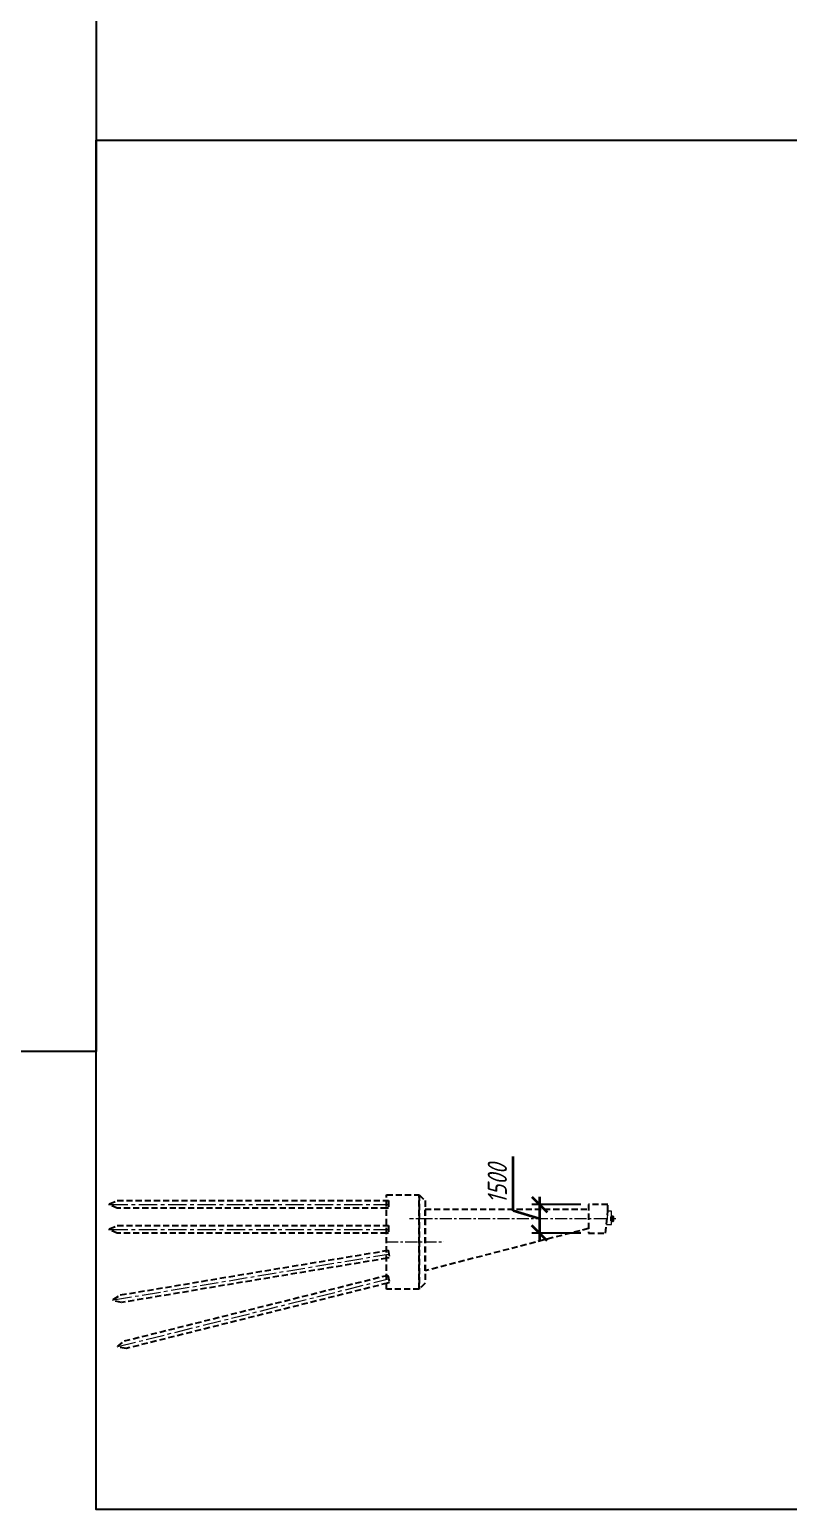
# Model space of a CAD drawing. Header units: millimetres. Extents: x 263685 to 14136308, y -2404013 to 2433772.
# Drawn here: x 7112215 to 7151663, y -96376 to -19421 of the extents above; entities that cross this region are included whole.
import ezdxf

# ---------------------------------------------------------------- set-up
doc = ezdxf.new("R2010")
doc.units = ezdxf.units.MM
for name, pattern in [('CENTER', [50.8, 31.75, -6.35, 6.35, -6.35]), ('DASHED', [7, 5, -2, 0]), ('невидимая', [9.525, 6.35, -3.175]), ('осевая', [2, 1.25, -0.25, 0.25, -0.25])]:
    doc.linetypes.add(name, pattern=pattern)
for name, color, linetype, lineweight in [('04_Невидимые', 3, 'Continuous', 13), ('1-Бетон', 106, 'Continuous', 35), ('1-Оси', 1, 'CENTER', 20), ('ИС_Ось', 3, 'осевая', 18)]:
    doc.layers.add(name, color=color, linetype=linetype, lineweight=lineweight)
doc.layers.add('ИС_Невидимая', color=4, linetype='невидимая')
doc.styles.add('0', font='isocpeur.ttf', dxfattribs={"width": 0.8, "oblique": 15})
doc.dimstyles.new('М400нов', dxfattribs={"dimscale": 400, "dimtxt": 2.5, "dimasz": 2, "dimexe": 1, "dimexo": 1, "dimgap": 0.8, "dimtad": 1, "dimdec": 0, "dimzin": 0, "dimdsep": 46, "dimtxsty": '0', "dimblk": 'OBLIQUE', "dimcen": 0.09, "dimdle": 1, "dimclrd": 256, "dimclre": 256, "dimclrt": 256, "dimadec": 4, "dimazin": 0, "dimtfac": 1, "dimtdec": 0, "dimtmove": 1, "dimatfit": 2, "dimfxl": 1, "dimtolj": 1, "dimtzin": 0, "dimlwd": -1, "dimarcsym": 0})

# ---------------------------------------------------------------- blocks, each defined once
blk = doc.blocks.new('*U1288')
at = {"layer": '1-Оси', "ltscale": 30, "transparency": 33554687}
blk.add_lwpolyline([(0, -7254), (0, 7254)], dxfattribs=at)
at = {"layer": 'ИС_Невидимая', "ltscale": 50}
blk.add_lwpolyline([(-200, 7146), (-200, 7254), (200, 7254), (200, 7146), (200, -6854), (30, -7254), (-30, -7254), (-200, -6854), (-200, 7146)], dxfattribs=at)
blk = doc.blocks.new('*U1289')
at = {"color": 0, "linetype": 'ByBlock', "lineweight": -2, "transparency": 16777216}
for p in [(0, 0), (1300, 0)]:
    blk.add_blockref('*U1288', p, dxfattribs=at)
blk = doc.blocks.new('*U1290')
at = {"layer": '1-Оси', "ltscale": 30, "transparency": 33554687}
blk.add_lwpolyline([(0, -7254), (0, 7254)], dxfattribs=at)
at = {"layer": 'ИС_Невидимая', "ltscale": 50}
blk.add_lwpolyline([(-200, 7146), (-200, 7254), (200, 7254), (200, 7146), (200, -6854), (30, -7254), (-30, -7254), (-200, -6854), (-200, 7146)], dxfattribs=at)
blk = doc.blocks.new('*U1291')
at = {"color": 0, "linetype": 'ByBlock', "lineweight": -2, "transparency": 16777216}
blk.add_blockref('*U1290', (0, 0), dxfattribs=at)
blk = doc.blocks.new('*U1292')
at = {"layer": '1-Оси', "ltscale": 30, "transparency": 33554687}
blk.add_lwpolyline([(0, -7254), (0, 7254)], dxfattribs=at)
at = {"layer": 'ИС_Невидимая', "ltscale": 50}
blk.add_lwpolyline([(-200, 7146), (-200, 7254), (200, 7254), (200, 7146), (200, -6854), (30, -7254), (-30, -7254), (-200, -6854), (-200, 7146)], dxfattribs=at)
blk = doc.blocks.new('*U1293')
at = {"color": 0, "linetype": 'ByBlock', "lineweight": -2, "transparency": 16777216}
blk.add_blockref('*U1292', (0, 0), dxfattribs=at)
blk = doc.blocks.new('_OBLIQUE')
at = {"color": 0, "linetype": 'ByBlock', "lineweight": -2}
blk.add_line((0.5, 0.5), (-0.5, -0.5), dxfattribs=at)
blk = doc.blocks.new('*D1294')
at = {"layer": '1-Бетон', "transparency": 16777216}
for p, q in [((7137349, -80854), (7137349, -78026)), ((7138729, -80118), (7138729, -82418)), ((7138729, -81268), (7137349, -80854))]:
    blk.add_line(p, q, dxfattribs=at)
at = {"layer": '1-Бетон', "lineweight": -2, "transparency": 16777216}
for p, q in [((7140874, -80518), (7138329, -80518)), ((7140874, -82018), (7138329, -82018))]:
    blk.add_line(p, q, dxfattribs=at)
at = {"layer": 'Defpoints', "color": 0, "transparency": 16777216}
for p in [(7141274, -80518), (7138729, -82018), (7141274, -82018)]:
    blk.add_point(p, dxfattribs=at)
at = {"layer": '1-Бетон', "transparency": 16777216, "xscale": 800, "yscale": 800, "zscale": 800}
for p, rotation in [((7138729, -80518), 90), ((7138729, -82018), 270)]:
    blk.add_blockref('_OBLIQUE', p, dxfattribs=dict(at, rotation=rotation))
at = {"layer": '1-Бетон', "transparency": 16777216, "insert": (7136529, -79440), "char_height": 1000, "attachment_point": 5, "rotation": 90, "style": '0'}
blk.add_mtext('\\A1;1500', dxfattribs=at)

msp = doc.modelspace()

# ---------------------------------------------------------------- linework, layer by layer
at = {"color": 1}
for points in [[(6546658.009, 91146.6249), (7115680.6605, 91146.6249), (7115680.6605, -72566.6945), (6546658.009, -72566.6945)], [(7115680.6605, -25167.9505), (7283328.9957, -25167.9505), (7283328.9957, -96376.447), (7115680.6605, -96376.447)]]:
    msp.add_lwpolyline(points, close=True, dxfattribs=at)
at = {"layer": '04_Невидимые', "color": 4, "linetype": 'DASHED', "ltscale": 500, "flags": 128}
msp.add_lwpolyline([(7142270.5464, -80867.4717), (7142201.7386, -81567.4612), (7142470.8563, -81567.4612), (7142470.8563, -80867.4761)], close=True, dxfattribs=at)
at = {"layer": '1-Бетон'}
for points in [[(7142470.8563, -81367.6035), (7142470.8563, -81167.6035), (7142522.8563, -81167.6035), (7142522.8563, -81367.6035)], [(7142522.8563, -81387.4752), (7142522.8563, -81147.4752), (7142542.8563, -81147.4752), (7142542.8563, -81387.4752)]]:
    msp.add_lwpolyline(points, close=True, dxfattribs=at)
at = {"layer": 'ИС_Невидимая', "ltscale": 50}
for points in [[(7130773.6502, -84916.6775), (7130773.6502, -80016.6355), (7132473.6502, -80016.9912), (7132473.6502, -84917.0332)], [(7132473.6502, -84917.0332), (7132473.6502, -80016.9912), (7132773.6464, -80316.6355), (7132773.6502, -84617.0332)], [(7142157.4817, -82017.6913), (7142270.5464, -80867.4717), (7142270.5252, -80517.6913), (7141273.6452, -80517.6913), (7141273.6452, -82017.6913)]]:
    msp.add_lwpolyline(points, close=True, dxfattribs=at)
msp.add_lwpolyline([(7141273.6452, -81767.2181), (7132773.649, -83966.888), (7132773.6507, -80766.888), (7141273.6452, -80767.4081)], dxfattribs=at)
at = {"layer": 'ИС_Ось', "ltscale": 500}
for points in [[(7142165.1699, -81267.6913), (7131965.0626, -81267.6913)], [(7130748.1526, -82467.1439), (7133751.1807, -82467.1439)]]:
    msp.add_lwpolyline(points, dxfattribs=at)
at = {"layer": 'ИС_Ось'}
msp.add_lwpolyline([(7142683.5045, -81267.4752), (7142478.3103, -81267.4752)], dxfattribs=at)

# ---------------------------------------------------------------- block references
at = {"color": 40, "true_color": 0xf8d731}
for name, p, rotation in [('*U1289', (7123627.8125, -80516.9046), 270), ('*U1293', (7123725.0351, -84291.2572), 279.4623221786015), ('*U1291', (7123841.1638, -86149.6045), 284.0362022711199)]:
    msp.add_blockref(name, p, dxfattribs=dict(at, rotation=rotation))

# ---------------------------------------------------------------- dimensions: what is measured, and where the dimension line sits
at = {"layer": '1-Бетон'}
dim = msp.add_linear_dim(base=(7138728.6969, -82017.6913), p1=(7141273.6452, -80517.6913), p2=(7141273.6452, -82017.6913), angle=90, dimstyle='М400нов', dxfattribs=at)
dim.commit()
dim.dimension.update_dxf_attribs({"geometry": '*D1294', "text_midpoint": (7136528.6969, -80533.6913)})

doc.saveas('drawing.dxf')
